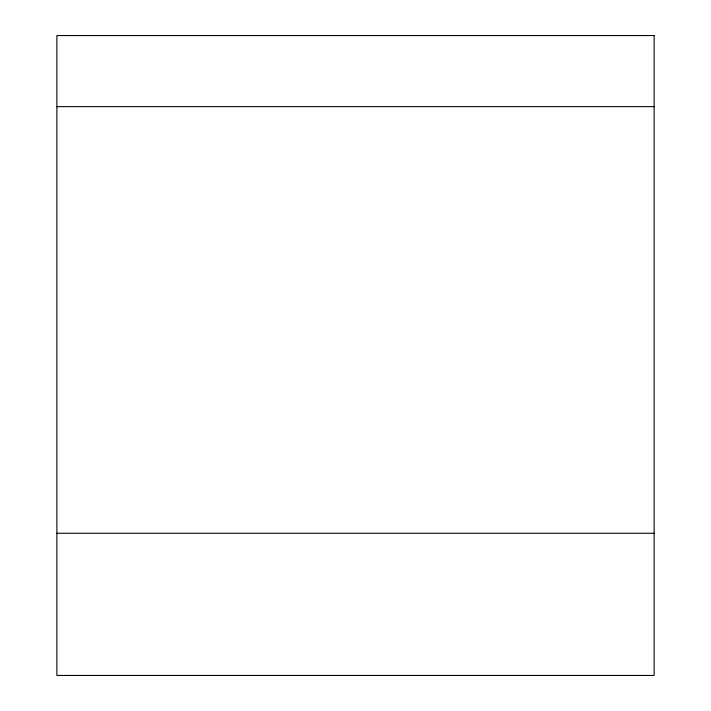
<?xml version="1.0" encoding="UTF-8"?>
<svg xmlns="http://www.w3.org/2000/svg" width="711" height="711" viewBox="0 0 711 711"><rect width="100%" height="100%" fill="white"/><g stroke="black" fill="none" stroke-linecap="round" stroke-linejoin="round"><path stroke-width="1.07" d="M56.88 106.65L654.12 106.65M56.88 533.25L654.12 533.25M654.12 35.55L56.88 35.55L56.88 675.45L654.12 675.45L654.12 35.55"/></g></svg>
